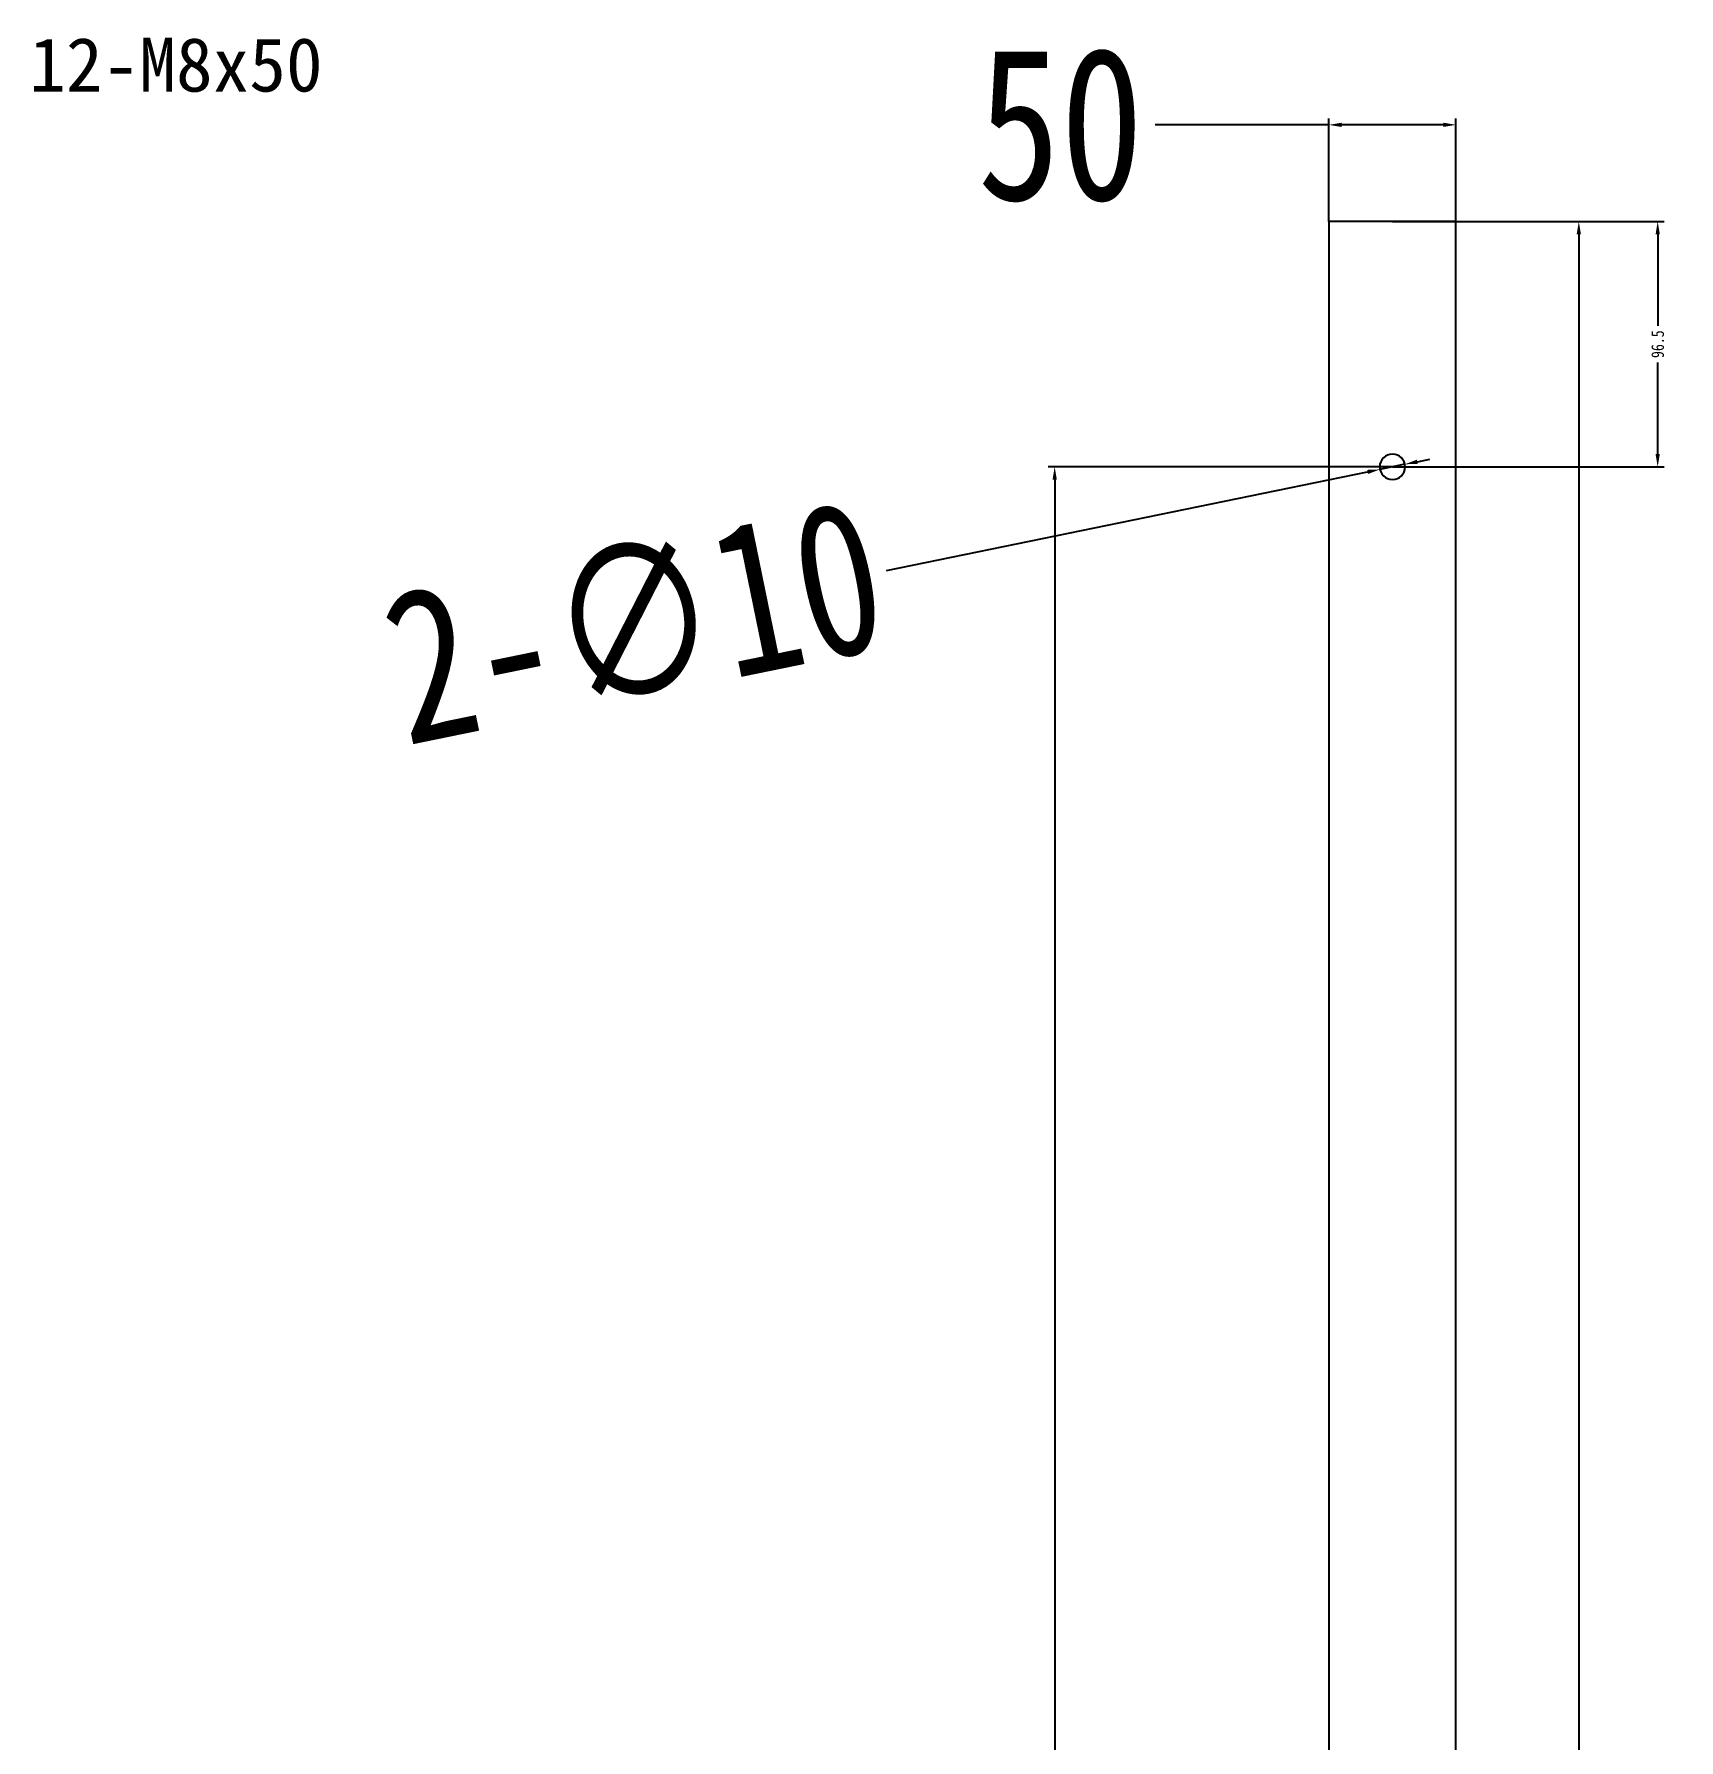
# Model space of a CAD drawing. Header units: inches. Extents: x 21247 to 41470, y -17428 to -10279.
# Drawn here: x 38933 to 39580, y -12332 to -11661 of the extents above; entities that cross this region are included whole.
import ezdxf

# ---------------------------------------------------------------- set-up
doc = ezdxf.new("R2010")
doc.units = ezdxf.units.IN
doc.header["$LTSCALE"] = 1.21
doc.header["$MEASUREMENT"] = 0
doc.header["$PDMODE"] = 3
doc.header["$PDSIZE"] = 0.3125
doc.layers.get('0').update_dxf_attribs({"linetype": 'CONTINUOUS'})
doc.layers.get('Defpoints').update_dxf_attribs({"linetype": 'CONTINUOUS'})
doc.layers.add('标注', color=2, linetype='CONTINUOUS', lineweight=13)
doc.styles.add('hwxk', font='')
doc.styles.get("Standard").update_dxf_attribs({"font": 'txt', "width": 0.8})
doc.styles.get('hwxk').set_extended_font_data('STXingkai')
doc.dimstyles.new('001', dxfattribs={"dimscale": 2, "dimtxt": 2.5, "dimasz": 2.5, "dimexe": 1.25, "dimexo": 0, "dimtad": 0, "dimdsep": 46, "dimtxsty": 'Standard', "dimcen": 2.5, "dimclrd": 4, "dimclre": 4, "dimclrt": 3, "dimadec": 0, "dimazin": 0, "dimtfac": 1, "dimtmove": 0, "dimatfit": 3, "dimfxl": 1, "dimarcsym": 0})

# ---------------------------------------------------------------- blocks, each defined once
blk = doc.blocks.new('KUYKQ')
at = {"color": 6}
blk.add_lwpolyline([(29289.66, -5561.93), (29339.66, -5561.93), (29339.66, -7703.43), (29289.66, -7703.43)], close=True, dxfattribs=at)
blk.add_circle((29314.66, -5658.43), 5, dxfattribs=at)
blk.add_circle((29314.66, -5658.43), 5, dxfattribs=at)
blk = doc.blocks.new('*D1002')
at = {"color": 4, "linetype": 'Continuous', "lineweight": -2, "transparency": 16777216}
for p, q in [((39492.32, -11734.71), (39543.14, -11734.71)), ((39540.64, -11739.71), (39540.64, -12700.21)), ((39540.64, -13871.21), (39540.64, -12910.71)), ((39492.32, -13876.21), (39543.14, -13876.21))]:
    blk.add_line(p, q, dxfattribs=at)
at = {"color": 4, "transparency": 16777216}
for points in [[(39539.8, -11739.71), (39541.47, -11739.71), (39540.64, -11734.71)], [(39539.8, -13871.21), (39541.47, -13871.21), (39540.64, -13876.21)]]:
    blk.add_solid(points, dxfattribs=at)
at = {"layer": 'Defpoints', "color": 0, "transparency": 16777216}
for p in [(39492.32, -11734.71), (39492.32, -13876.21), (39540.64, -13876.21)]:
    blk.add_point(p, dxfattribs=at)
at = {"color": 3, "transparency": 16777216, "insert": (39540.64, -12805.46), "char_height": 60, "attachment_point": 5, "rotation": 90}
blk.add_mtext('2141.5', dxfattribs=at)
blk = doc.blocks.new('*D1008')
at = {"color": 4, "linetype": 'Continuous', "lineweight": -2, "transparency": 16777216}
for p, q in [((39442.32, -11734.71), (39442.32, -11694.19)), ((39492.32, -11734.71), (39492.32, -11694.19)), ((39442.32, -11696.69), (39373.95, -11696.69)), ((39487.32, -11696.69), (39447.32, -11696.69))]:
    blk.add_line(p, q, dxfattribs=at)
at = {"color": 4, "transparency": 16777216}
for points in [[(39447.32, -11695.86), (39447.32, -11697.53), (39442.32, -11696.69)], [(39487.32, -11695.86), (39487.32, -11697.53), (39492.32, -11696.69)]]:
    blk.add_solid(points, dxfattribs=at)
at = {"layer": 'Defpoints', "color": 0, "transparency": 16777216}
for p in [(39492.32, -11696.69), (39442.32, -11734.71), (39492.32, -11734.71)]:
    blk.add_point(p, dxfattribs=at)
at = {"color": 3, "transparency": 16777216, "insert": (39336.7, -11696.69), "char_height": 60, "attachment_point": 5}
blk.add_mtext('50', dxfattribs=at)
blk = doc.blocks.new('*D1011')
at = {"color": 4, "linetype": 'Continuous', "lineweight": -2, "transparency": 16777216}
for p, q in [((39477.12, -11829.2), (39482.02, -11828.2)), ((39268.34, -11872), (39457.53, -11833.22)), ((39472.22, -11830.21), (39462.42, -11832.22))]:
    blk.add_line(p, q, dxfattribs=at)
at = {"color": 4, "transparency": 16777216}
for points in [[(39476.95, -11828.39), (39477.29, -11830.02), (39472.22, -11830.21)], [(39457.36, -11832.4), (39457.69, -11834.04), (39462.42, -11832.22)]]:
    blk.add_solid(points, dxfattribs=at)
at = {"layer": 'Defpoints', "color": 0, "transparency": 16777216}
for p in [(39462.42, -11832.22), (39472.22, -11830.21)]:
    blk.add_point(p, dxfattribs=at)
at = {"color": 3, "transparency": 16777216, "insert": (39169.15, -11892.33), "char_height": 60, "attachment_point": 5, "rotation": 11.58376}
blk.add_mtext('2-∅10', dxfattribs=at)
blk = doc.blocks.new('*D1012')
at = {"color": 4, "linetype": 'Continuous', "lineweight": -2, "transparency": 16777216}
for p, q in [((39467.32, -11831.21), (39331.95, -11831.21)), ((39334.45, -11836.21), (39334.45, -12758.46)), ((39334.45, -13851.21), (39334.45, -12928.96)), ((39467.32, -13856.21), (39331.95, -13856.21))]:
    blk.add_line(p, q, dxfattribs=at)
at = {"color": 4, "transparency": 16777216}
for points in [[(39333.62, -11836.21), (39335.29, -11836.21), (39334.45, -11831.21)], [(39333.62, -13851.21), (39335.29, -13851.21), (39334.45, -13856.21)]]:
    blk.add_solid(points, dxfattribs=at)
at = {"layer": 'Defpoints', "color": 0, "transparency": 16777216}
for p in [(39334.45, -11831.21), (39467.32, -11831.21), (39467.32, -13856.21)]:
    blk.add_point(p, dxfattribs=at)
at = {"color": 3, "transparency": 16777216, "insert": (39334.45, -12843.71), "char_height": 60, "attachment_point": 5, "rotation": 90}
blk.add_mtext('2025', dxfattribs=at)
blk = doc.blocks.new('*D1035')
at = {"color": 4, "lineweight": -2, "transparency": 16777216}
for p, q in [((39467.32, -11734.71), (39574.18, -11734.71)), ((39571.68, -11739.71), (39571.68, -11775.71)), ((39571.68, -11826.21), (39571.68, -11790.21)), ((39467.32, -11831.21), (39574.18, -11831.21))]:
    blk.add_line(p, q, dxfattribs=at)
at = {"color": 4, "transparency": 16777216}
for points in [[(39570.85, -11739.71), (39572.51, -11739.71), (39571.68, -11734.71)], [(39570.85, -11826.21), (39572.51, -11826.21), (39571.68, -11831.21)]]:
    blk.add_solid(points, dxfattribs=at)
at = {"layer": 'Defpoints', "color": 0, "transparency": 16777216}
for p in [(39467.32, -11734.71), (39571.68, -11734.71), (39467.32, -11831.21)]:
    blk.add_point(p, dxfattribs=at)
at = {"color": 3, "transparency": 16777216, "insert": (39571.68, -11782.96), "char_height": 5, "attachment_point": 5, "rotation": 90}
blk.add_mtext('96.5', dxfattribs=at)

msp = doc.modelspace()

# ---------------------------------------------------------------- block references
at = {"color": 6, "xscale": -1}
msp.add_blockref('KUYKQ', (68781.985, -6172.785), dxfattribs=at)

# ---------------------------------------------------------------- texts
at = {"layer": '标注', "color": 2, "insert": (38926.103, -11662.389), "char_height": 21.19987, "width": 493.58825, "attachment_point": 1, "style": 'hwxk'}
msp.add_mtext('\\pxi0.23547;{\\fSimHei|b0|i0|c134|p49;12-M8\\fSimHei|b0|i0|c0|p49;x\\fSimHei|b0|i0|c134|p49;50}', dxfattribs=at)

# ---------------------------------------------------------------- dimensions: what is measured, and where the dimension line sits
at = {"color": 1}
dim = msp.add_linear_dim(base=(39492.322, -11696.694), p1=(39442.322, -11734.713), p2=(39492.322, -11734.713), dimstyle='001', override={"dimtxt": 30, "dimdec": 1, "dimfxl": 1.25}, dxfattribs=at)
dim.commit()
dim.dimension.update_dxf_attribs({"geometry": '*D1008', "text_midpoint": (39336.697, -11696.694), "dimtype": 160})
at = {"color": 3}
dim = msp.add_linear_dim(base=(39571.681, -11734.713), p1=(39467.322, -11831.213), p2=(39467.322, -11734.713), angle=90, dimstyle='001', override={"dimfxl": 1.25}, dxfattribs=at)
dim.commit()
dim.dimension.update_dxf_attribs({"geometry": '*D1035', "text_midpoint": (39571.681, -11782.963)})
at = {"color": 1}
for base, p1, p2, picture, middle in [((39540.638, -13876.213), (39492.322, -11734.713), (39492.322, -13876.213), '*D1002', (39540.638, -12805.463)), ((39334.453, -11831.213), (39467.322, -13856.213), (39467.322, -11831.213), '*D1012', (39334.453, -12843.713))]:
    dim = msp.add_linear_dim(base=base, p1=p1, p2=p2, angle=90, dimstyle='001', override={"dimtxt": 30, "dimdec": 1, "dimfxl": 1.25}, dxfattribs=at)
    dim.commit()
    dim.dimension.update_dxf_attribs({"geometry": picture, "text_midpoint": middle})
dim = msp.add_diameter_dim_2p(p1=(39472.221, -11830.209), p2=(39462.424, -11832.217), text='2-<>', dimstyle='001', override={"dimtxt": 30, "dimdec": 1, "dimfxl": 1.25}, dxfattribs=at)
dim.commit()
dim.dimension.update_dxf_attribs({"geometry": '*D1011', "text_midpoint": (39169.155, -11892.33), "dimtype": 163})

doc.saveas('drawing.dxf')
